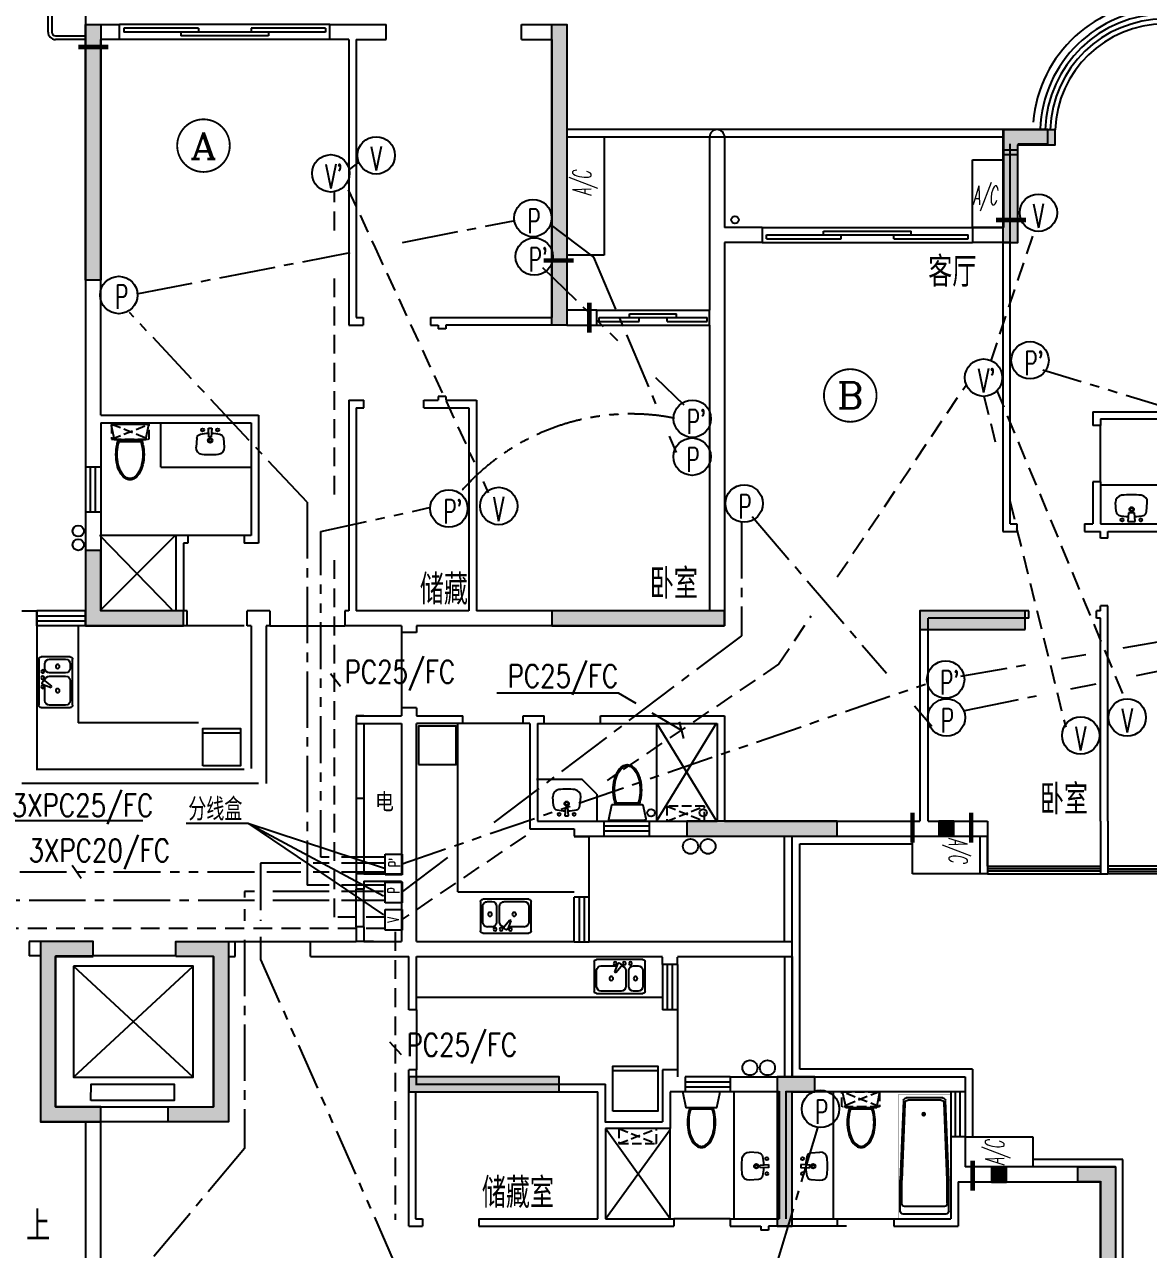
# Model space of a CAD drawing. Extents: x 193704 to 253004, y -154987 to -112987.
# Drawn here: x 217549 to 232503, y -137955 to -121657 of the extents above; entities that cross this region are included whole.
import ezdxf
from ezdxf.enums import TextEntityAlignment as Align

# ---------------------------------------------------------------- set-up
doc = ezdxf.new("R2010")
doc.units = 0
doc.header["$LTSCALE"] = 1000
doc.header["$MEASUREMENT"] = 0
for name, pattern in [('CENTER2', [1.125, 0.75, -0.125, 0.125, -0.125]), ('CONTINOUS', [0]), ('DASH', [0.35, 0.25, -0.1]), ('DASHED_50', [0.375, 0.25, -0.125]), ('PHANTOM2', [1.25, 0.625, -0.125, 0.125, -0.125, 0.125, -0.125])]:
    doc.linetypes.add(name, pattern=pattern)
doc.layers.get('0').update_dxf_attribs({"linetype": 'CONTINUOUS'})
for name, color, linetype in [('DJ', 4, 'CONTINUOUS'), ('KT', 251, 'CONTINUOUS'), ('PUB_TEXT', 7, 'CONTINUOUS'), ('WALL', 7, 'CONTINUOUS'), ('WINDOW', 7, 'CONTINUOUS'), ('WINDOW_TEXT', 7, 'CONTINUOUS'), ('厨卫', 251, 'CONTINUOUS'), ('弱电线2', 2, 'CONTINUOUS'), ('文字', 7, 'CONTINUOUS'), ('构造柱', 7, 'CONTINUOUS'), ('柱', 252, 'CONTINUOUS'), ('热水器', 252, 'CONTINUOUS'), ('空调位', 7, 'CONTINUOUS'), ('管道', 6, 'CONTINUOUS'), ('轴线', 2, 'CONTINUOUS')]:
    doc.layers.add(name, color=color, linetype=linetype)
doc.styles.add('_HZTXT', font='txt.shx', dxfattribs={"width": 0.8, "bigfont": 'hztxt.shx'})
doc.styles.add('_SIMPLEX', font='SIMPLEX.shx', dxfattribs={"width": 0.8})
doc.styles.add('COMP', font='COMPLEX', dxfattribs={"bigfont": 'hztxt'})
doc.styles.add('DIM_FONT', font='wcad.shx', dxfattribs={"width": 0.8})
doc.styles.add('HZTXT', font='romans.shx', dxfattribs={"width": 0.8, "bigfont": 'hztxt.shx'})
doc.styles.add('ITALICC', font='italicc.shx', dxfattribs={"width": 0.6})
doc.styles.add('SIMPLEX', font='SIMPLEX.SHX')

# ---------------------------------------------------------------- blocks, each defined once
blk = doc.blocks.new('_INDEX1')
at = {"const_width": 0.035}
blk.add_lwpolyline([(-0.5, 0, 1), (0.5, 0, 1)], format="xyb", close=True, dxfattribs=at)
at = {"style": 'COMP', "width": 2.333333}
blk.add_attdef('1', text='', height=0.5, dxfattribs=at).set_placement((-0.25, -0.25), (0.25, -0.25), align=Align.FIT)
blk = doc.blocks.new('RSQ')
at = {"layer": '热水器', "linetype": 'DASH', "ltscale": 0.5}
for p, q in [((-250, 0), (250, -200)), ((-250, -200), (250, 0))]:
    blk.add_line(p, q, dxfattribs=at)
blk.add_lwpolyline([(250, 0), (-250, 0), (-250, -200), (250, -200)], close=True, dxfattribs=at)
blk = doc.blocks.new('WC2')
for points in [[(211, 207, 0.354037), (207, 212), (24, 251, 0.477064), (0, 231), (0, -231, 0.477064), (12, -241), (207, -200, 0.354037), (211, -195)], [(218, 163), (218, -150, 0.033558), (269, -165, 0.056391), (405, -181, 0.056391), (541, -165, 0.070142), (644, -126, 0.106098), (721, -59, 0.162033), (743, 6, 0.162033), (721, 71, 0.106098), (644, 138, 0.070142), (541, 178, 0.056391), (405, 193, 0.056391), (269, 178, 0.033558)], [(232, 150), (232, -138, 0.027675), (273, -149, 0.056391), (405, -164, 0.056391), (537, -149, 0.070142), (636, -112, 0.106098), (708, -49, 0.162033), (726, 6, 0.162033), (708, 61, 0.106098), (636, 124, 0.070142), (537, 162, 0.056391), (405, 177, 0.056391), (273, 162, 0.027675)]]:
    blk.add_lwpolyline(points, format="xyb", close=True)
blk = doc.blocks.new('_WBLK')
for p, q in [((-0.5, 0.5), (0.5, 0.5)), ((0.5, 0.167), (-0.5, 0.167)), ((0.5, -0.167), (-0.5, -0.167)), ((-0.5, -0.5), (0.5, -0.5))]:
    blk.add_line(p, q)
at = {"layer": 'WINDOW_TEXT', "style": 'SIMPLEX', "flags": 9}
blk.add_attdef('A', text='', height=1, dxfattribs=at).set_placement((0, 1.5), align=Align.MIDDLE)
blk = doc.blocks.new('M_E29JIV')
at = {"color": 0, "linetype": 'ByBlock'}
for p, q in [((31, 338), (419, 338)), ((0, -307), (0, 307)), ((82, 245), (82, 40)), ((358, 307), (143, 307)), ((419, -20), (419, 245)), ((450, 307), (450, -307)), ((48, 2), (57, -12)), ((59, 31), (163, 70)), ((173, 53), (87, -18)), ((163, 70), (173, 53)), ((143, -82), (358, -82)), ((358, -123), (143, -123)), ((82, -184), (82, -245)), ((143, -307), (358, -307)), ((419, -245), (419, -184)), ((419, -338), (31, -338))]:
    blk.add_line(p, q, dxfattribs=at)
for centre, radius in [((51, 61), 20.5), ((251, 112), 25.6), ((51, -61), 20.5), ((51, -143), 20.5), ((251, -210), 25.6)]:
    blk.add_circle(centre, radius, dxfattribs=at)
for centre, radius, start, end in [((31, 307), 30.7, 90, 180), ((419, 307), 30.7, 0, 90), ((143, 245), 61.4, 90, 180), ((358, 245), 61.4, 0, 90), ((66, 12), 20.5, 110.5377, 210), ((74, -2), 20.5, 210, 309.4623), ((143, -20), 61.4, 180, 270), ((143, -184), 61.4, 90, 180), ((358, -20), 61.4, 270, 0), ((358, -184), 61.4, 0, 90), ((31, -307), 30.7, 180, 270), ((143, -245), 61.4, 180, 270), ((358, -245), 61.4, 270, 0), ((419, -307), 30.7, 270, 0)]:
    blk.add_arc(centre, radius, start, end, dxfattribs=at)
at = {"style": 'DIM_FONT', "width": 0.8, "flags": 9}
for tag in ['XSIZE', 'YSIZE']:
    blk.add_attdef(tag, (0, 0), '', height=0.5, dxfattribs=at)
blk = doc.blocks.new('M_E10')
for p, q in [((-740, -70), (-740, -680)), ((-700, -30), (-302, -30)), ((-640, -90), (-640, -660)), ((-600, -50), (-300, -50)), ((-300, -50), (695, -96)), ((-298, -30), (724, -76)), ((730, -136), (730, -614)), ((760, -116), (760, -634)), ((-700, -720), (-302, -720)), ((-600, -700), (-300, -700)), ((695, -654), (-300, -700)), ((685, -654), (-300, -700)), ((724, -674), (-298, -720))]:
    blk.add_line(p, q)
at = {"const_width": 1.5}
for points in [[(-800, 0), (800, 0)], [(-800, -750), (-800, 0)], [(800, 0), (800, -750)], [(800, -750), (-800, -750)]]:
    blk.add_lwpolyline(points, dxfattribs=at)
for radius in [20, 16]:
    blk.add_circle((550, -386), radius)
for centre, start, end in [((-700, -70), 90, 180), ((-600, -90), 90, 180), ((-302, -70), 83.7966, 90), ((690, -136), 0, 83.3675), ((720, -116), 0, 83.7966), ((690, -614), 276.6325, 0), ((-700, -680), 180, 270), ((-600, -660), 180, 270), ((-302, -680), 270, 276.2034), ((720, -634), 276.2034, 0)]:
    blk.add_arc(centre, 40, start, end)
at = {"width": 0.8, "flags": 9}
for tag in ['XSIZE', 'YSIZE']:
    blk.add_attdef(tag, (0, 0), '', height=0.5, dxfattribs=at)

msp = doc.modelspace()

# ---------------------------------------------------------------- hatches: boundary and pattern name
at = {"layer": '构造柱'}
for points in [[(229712.9, -132458.1), (229912.9, -132458.1), (229912.9, -132258.1), (229712.9, -132258.1)], [(230412.9, -137058.1), (230612.9, -137058.1), (230612.9, -136858.1), (230412.9, -136858.1)]]:
    msp.add_hatch(color=256, dxfattribs=at).paths.add_polyline_path(points)
at = {"layer": '柱'}
h = msp.add_hatch(color=256, dxfattribs=at)
h.paths.add_polyline_path([(215762.9, -134057), (215762.9, -133857), (216462.9, -133857), (216462.9, -136257), (215662.9, -136257), (215662.9, -136057), (216262.9, -136057), (216262.9, -134057)])
h.paths.add_polyline_path([(202662.9, -136857.1), (202162.9, -136857.1), (202162.9, -138457.1), (202362.9, -138457.1), (202362.9, -137057.1), (202662.9, -137057.1)])
h.paths.add_polyline_path([(202162.9, -140357), (202362.9, -140357), (202362.9, -142157), (202812.9, -142157), (202812.9, -142357), (202162.9, -142357)])
h.paths.add_polyline_path([(199562.9, -130657), (199762.9, -130657), (199762.9, -132257), (200062.9, -132257), (200062.9, -132457), (199562.9, -132457)])
h.paths.add_polyline_path([(200062.9, -123057), (199562.9, -123057), (199562.9, -126057), (199762.9, -126057), (199762.9, -123257), (200062.9, -123257)])
h.paths.add_polyline_path([(205362.9, -142157), (205362.9, -142357), (206762.9, -142357), (206762.9, -142157), (206062.9, -142157), (206062.9, -141357), (205862.9, -141357), (205862.9, -142157)])
h.paths.add_polyline_path([(206162.9, -135657), (206662.9, -135657), (206662.9, -137647), (206462.9, -137647), (206462.9, -135857), (206162.9, -135857)])
h.paths.add_polyline_path([(211362.9, -141257), (211562.9, -141257), (211562.9, -142857), (211362.9, -142857)])
h.paths.add_polyline_path([(215662.9, -140857), (215862.9, -140857), (215862.9, -142857), (215662.9, -142857)])
h.paths.add_polyline_path([(211562.9, -135657.1), (211562.9, -135857.1), (209562.9, -135857.1), (209562.9, -135657.1)])
h.paths.add_polyline_path([(214662.9, -134057), (214662.9, -133857), (213962.9, -133857), (213962.9, -136257), (214762.9, -136257), (214762.9, -136057), (214162.9, -136057), (214162.9, -134057)])
h.paths.add_polyline_path([(214162.9, -134057), (214162.9, -136057)], flags=16)
h.paths.add_polyline_path([(207362.9, -129657), (207362.9, -129457), (209662.9, -129457), (209662.9, -129657)])
h.paths.add_polyline_path([(203362.9, -129707), (203362.9, -129457), (204762.9, -129457), (204762.9, -129707)])
h.paths.add_polyline_path([(205862.9, -132457), (205862.9, -132257), (207862.9, -132257), (207862.9, -132457)])
h.paths.add_polyline_path([(202962.9, -123057), (203662.9, -123057), (203662.9, -124357), (203662.9, -124557), (203462.9, -124557), (203462.9, -123257), (202962.9, -123257)])
h.paths.add_polyline_path([(215662.9, -128657), (215862.9, -128657), (215862.9, -129657), (214562.9, -129657), (214562.9, -129457), (215662.9, -129457)])
h.paths.add_polyline_path([(209462.9, -125657), (209662.9, -125657), (209662.9, -121657), (209462.9, -121657)])
h.paths.add_polyline_path([(215662.9, -125057), (215862.9, -125057), (215862.9, -121657), (215662.9, -121657)])
h.paths.add_polyline_path([(230862.9, -129707), (230862.9, -129457), (229462.9, -129457), (229462.9, -129707)])
h.paths.add_polyline_path([(222662.9, -135657.1), (222662.9, -135857.1), (224662.9, -135857.1), (224662.9, -135657.1)])
h.paths.add_polyline_path([(218562.9, -140857), (218362.9, -140857), (218362.9, -142857), (218562.9, -142857)])
h.paths.add_polyline_path([(222862.9, -141257), (222662.9, -141257), (222662.9, -142857), (222862.9, -142857)])
h.paths.add_polyline_path([(219562.9, -134057), (219562.9, -133857), (220262.9, -133857), (220262.9, -136257), (219462.9, -136257), (219462.9, -136057), (220062.9, -136057), (220062.9, -134057)])
h.paths.add_polyline_path([(218462.9, -134057), (218462.9, -133857), (217762.9, -133857), (217762.9, -136257), (218562.9, -136257), (218562.9, -136057), (217962.9, -136057), (217962.9, -134057)])
h.paths.add_polyline_path([(220062.9, -134057), (220062.9, -136057)], flags=16)
h.paths.add_polyline_path([(228862.9, -142157), (228862.9, -142357), (227462.9, -142357), (227462.9, -142157), (228162.9, -142157), (228162.9, -141357), (228362.9, -141357), (228362.9, -142157)])
h.paths.add_polyline_path([(228062.9, -135657), (227562.9, -135657), (227562.9, -137647), (227762.9, -137647), (227762.9, -135857), (228062.9, -135857)])
h.paths.add_polyline_path([(218562.9, -128657), (218362.9, -128657), (218362.9, -129657), (219662.9, -129657), (219662.9, -129457), (218562.9, -129457)])
h.paths.add_polyline_path([(218562.9, -125057), (218362.9, -125057), (218362.9, -121657), (218562.9, -121657)])
h.paths.add_polyline_path([(226862.9, -129657), (226862.9, -129457), (224562.9, -129457), (224562.9, -129657)])
h.paths.add_polyline_path([(228362.9, -132457), (228362.9, -132257), (226362.9, -132257), (226362.9, -132457)])
h.paths.add_polyline_path([(224762.9, -125657), (224562.9, -125657), (224562.9, -121657), (224762.9, -121657)])
h.paths.add_polyline_path([(232062.9, -140357), (231862.9, -140357), (231862.9, -142157), (231412.9, -142157), (231412.9, -142357), (232062.9, -142357)])
h.paths.add_polyline_path([(231562.9, -136857.1), (232062.9, -136857.1), (232062.9, -138457.1), (231862.9, -138457.1), (231862.9, -137057.1), (231562.9, -137057.1)])
h.paths.add_polyline_path([(234662.9, -130657), (234462.9, -130657), (234462.9, -132257), (234162.9, -132257), (234162.9, -132457), (234662.9, -132457)])
h.paths.add_polyline_path([(231262.9, -123057), (230562.9, -123057), (230562.9, -124357), (230562.9, -124557), (230762.9, -124557), (230762.9, -123257), (231262.9, -123257)])
h.paths.add_polyline_path([(234162.9, -123057), (234662.9, -123057), (234662.9, -126057), (234462.9, -126057), (234462.9, -123257), (234162.9, -123257)])

# ---------------------------------------------------------------- linework, layer by layer
for p, q in [((221612.9, -121657), (218812.9, -121657)), ((218871.2, -121707.3), (218871.2, -121757)), ((219862.9, -121707.3), (218871.2, -121707.3)), ((219862.9, -121707.3), (219862.9, -121757)), ((221554.6, -121707.3), (220562.9, -121707.3)), ((220562.9, -121707.3), (220562.9, -121757)), ((221554.6, -121707.3), (221554.6, -121757)), ((221612.9, -121857), (218812.9, -121857)), ((219862.9, -121757), (218871.2, -121757)), ((219629.6, -121757), (219629.6, -121806.7)), ((220796.2, -121806.7), (219629.6, -121806.7)), ((220562.9, -121757), (219862.9, -121757)), ((221554.6, -121757), (220562.9, -121757)), ((220796.2, -121757), (220796.2, -121806.7)), ((227362.9, -124357), (230162.9, -124357)), ((227421.2, -124457), (228412.9, -124457)), ((227421.2, -124506.7), (227421.2, -124457)), ((227421.2, -124506.7), (228412.9, -124506.7)), ((228179.6, -124407.2), (229346.2, -124407.2)), ((228179.6, -124457), (228179.6, -124407.2)), ((228412.9, -124457), (229112.9, -124457)), ((228412.9, -124506.7), (228412.9, -124457)), ((229112.9, -124506.7), (229112.9, -124457)), ((229112.9, -124457), (230104.6, -124457)), ((229112.9, -124506.7), (230104.6, -124506.7)), ((229346.2, -124457), (229346.2, -124407.2)), ((230104.6, -124506.7), (230104.6, -124457)), ((227362.9, -124557), (230162.9, -124557)), ((225162.9, -125457), (226662.9, -125457)), ((225162.9, -125657), (226662.9, -125657)), ((225194.2, -125557), (225725.4, -125557)), ((225194.2, -125606.7), (225194.2, -125557)), ((225194.2, -125606.7), (225725.4, -125606.7)), ((225600.4, -125507.3), (226225.4, -125507.3)), ((225600.4, -125557), (225600.4, -125507.3)), ((225725.4, -125606.7), (225725.4, -125557)), ((225725.4, -125557), (226100.4, -125557)), ((226100.4, -125606.7), (226100.4, -125557)), ((226100.4, -125557), (226631.7, -125557)), ((226100.4, -125606.7), (226631.7, -125606.7)), ((226225.4, -125557), (226225.4, -125507.3)), ((226631.7, -125606.7), (226631.7, -125557)), ((218362.9, -127547), (218362.9, -128147)), ((218429.6, -128147), (218429.6, -127547)), ((218496.2, -128147), (218496.2, -127547)), ((218562.9, -127547), (218562.9, -128147)), ((218362.9, -129457), (217712.9, -129457)), ((217712.9, -129523.7), (218362.9, -129523.7)), ((217712.9, -129590.3), (218362.9, -129590.3)), ((218362.9, -129657), (217712.9, -129657)), ((225262.9, -132257), (225862.9, -132257)), ((225862.9, -132323.7), (225262.9, -132323.7)), ((225862.9, -132390.3), (225262.9, -132390.3)), ((225262.9, -132457), (225862.9, -132457)), ((230362.9, -132856.6), (231862.9, -132856.6)), ((231862.9, -132890), (230362.9, -132890)), ((231862.9, -132923.3), (230362.9, -132923.3)), ((230362.9, -132956.6), (231862.9, -132956.6)), ((233762.9, -132856.6), (231962.9, -132856.6)), ((231962.9, -132890), (233762.9, -132890)), ((231962.9, -132923.3), (233762.9, -132923.3)), ((233762.9, -132956.6), (231962.9, -132956.6)), ((226937.9, -135657), (226337.9, -135657)), ((226337.9, -135723.7), (226937.9, -135723.7)), ((226337.9, -135790.3), (226937.9, -135790.3)), ((226937.9, -135857), (226337.9, -135857)), ((229872.9, -135857), (229872.9, -136457)), ((229936.2, -136457), (229936.2, -135857)), ((229999.6, -136457), (229999.6, -135857)), ((230062.9, -135857), (230062.9, -136457))]:
    msp.add_line(p, q)
at = {"layer": 'DJ'}
for p, q in [((221619.9, -130291.8), (221751.9, -130459.3)), ((226257.5, -130934.6), (226317.6, -131156.9)), ((219698.6, -132281.9), (220521.5, -132281.9)), ((218184.2, -132841.9), (218302.5, -133014.5)), ((222405.5, -135191.9), (222561.3, -135361.4))]:
    msp.add_line(p, q, dxfattribs=at)
at = {"layer": 'DJ', "linetype": 'ByBlock'}
for p, q in [((225450, -130552.1), (223835.2, -130552.1)), ((225685.4, -130690.9), (225450, -130552.1)), ((226287.5, -131045.7), (225901, -130817.9))]:
    msp.add_line(p, q, dxfattribs=at)
at = {"layer": 'DJ', "linetype": 'CONTINOUS'}
for p, q in [((217425.5, -132247.3), (219121.9, -132247.3)), ((220521.5, -132281.9), (222338.1, -132879.8)), ((220521.5, -132281.9), (222327.1, -133250.7)), ((220521.5, -132281.9), (222327.1, -133501.6))]:
    msp.add_line(p, q, dxfattribs=at)
at = {"layer": 'DJ', "linetype": 'CENTER2'}
for points in [[(222346.1, -132696.2), (222572.9, -132696.2), (222572.9, -132971.9), (222346.1, -132971.9)], [(222346.1, -133067.2), (222572.9, -133067.2), (222572.9, -133342.8), (222346.1, -133342.8)], [(222346.1, -133432.9), (222572.9, -133432.9), (222572.9, -133708.6), (222346.1, -133708.6)]]:
    msp.add_lwpolyline(points, close=True, dxfattribs=at)
at = {"layer": 'DJ'}
for centre in [(222228.4, -123398.7), (221624.3, -123637.1), (224314, -124231.9), (231038.7, -124161.4), (224331, -124744.7), (218804.3, -125256), (230926.7, -126124.1), (230309.4, -126355.6), (226433.6, -126901.9), (226431.1, -127406.9), (223195.4, -128097.2), (223858.5, -128063.6), (227123.1, -128030.1), (229804.3, -130372.2), (229815, -130877.8), (232219.9, -130876.8), (231601, -131117), (228139.5, -136085.6)]:
    msp.add_circle(centre, 248.7, dxfattribs=at)
at = {"layer": 'KT', "const_width": 60}
for points in [[(218666.9, -121957), (218266.9, -121957)], [(230872.9, -124257), (230472.9, -124257)], [(224857.3, -124797), (224457.3, -124797)], [(225062.9, -125358.6), (225062.9, -125758.6)], [(229363, -132144.7), (229363, -132544.7)], [(230143.8, -132144.7), (230143.8, -132544.7)], [(230162.9, -136774.3), (230162.9, -137174.3)]]:
    msp.add_lwpolyline(points, dxfattribs=at)
at = {"layer": 'WALL'}
for p, q in [((218362.9, -120557), (218362.9, -127547)), ((218562.9, -121657), (218812.9, -121657)), ((218812.9, -121857), (218812.9, -121657)), ((221612.9, -121657), (222362.9, -121657)), ((221612.9, -121857), (221612.9, -121657)), ((222266.9, -121657), (222266.9, -121657)), ((222362.9, -121857), (222362.9, -121657)), ((224162.9, -121657), (224762.9, -121657)), ((224162.9, -121857), (224162.9, -121657)), ((224762.9, -121657), (224762.9, -125457)), ((218562.9, -126857), (218562.9, -121857)), ((218812.9, -121857), (218562.9, -121857)), ((221862.9, -121857), (221612.9, -121857)), ((221862.9, -121857), (221862.9, -125657)), ((221962.9, -121857), (221962.9, -125557)), ((221962.9, -121857), (222362.9, -121857)), ((224162.9, -121857), (224562.9, -121857)), ((224562.9, -121857), (224562.9, -125557)), ((226662.9, -123156), (226662.9, -125457)), ((226862.9, -123156), (226862.9, -124357)), ((230572.9, -123056), (230572.9, -124357)), ((231162.9, -123056), (230572.9, -123056)), ((231162.9, -123246), (231162.9, -123056)), ((230662.9, -128302), (230662.9, -123246)), ((230762.9, -123246), (231162.9, -123246)), ((227362.9, -124357), (226862.9, -124357)), ((227362.9, -124357), (227362.9, -124557)), ((230572.9, -124357), (230162.9, -124357)), ((230162.9, -124357), (230162.9, -124557)), ((226862.9, -124557), (226862.9, -129657)), ((227362.9, -124557), (226862.9, -124557)), ((230672.9, -124557), (230162.9, -124557)), ((230562.9, -124557), (230562.9, -128402)), ((225162.9, -125457), (224762.9, -125457)), ((225162.9, -125657), (225162.9, -125457)), ((226662.9, -125457), (226662.9, -125457)), ((226662.9, -125657), (226662.9, -125457)), ((221862.9, -125657), (222052.9, -125657)), ((221962.9, -125557), (222052.9, -125557)), ((222052.9, -125557), (222052.9, -125657)), ((222952.9, -125557), (224572.9, -125557)), ((222952.9, -125557), (222952.9, -125657)), ((222952.9, -125657), (223052.9, -125657)), ((223052.9, -125657), (223052.9, -125707)), ((223152.9, -125657), (223152.9, -125707)), ((224662.9, -125657), (223152.9, -125657)), ((224762.9, -125657), (225162.9, -125657)), ((226662.9, -125657), (226662.9, -129467)), ((226662.9, -125657), (226662.9, -125657)), ((223152.9, -125707), (223052.9, -125707)), ((223152.9, -126607), (223052.9, -126607)), ((223052.9, -126607), (223052.9, -126657)), ((223152.9, -126607), (223152.9, -126657)), ((221862.9, -126657), (221862.9, -129457)), ((221862.9, -126657), (222062.9, -126657)), ((221962.9, -126757), (221962.9, -129457)), ((221962.9, -126757), (222062.9, -126757)), ((222062.9, -126757), (222062.9, -126657)), ((222862.9, -126657), (223052.9, -126657)), ((222862.9, -126757), (222862.9, -126657)), ((222862.9, -126757), (223462.9, -126757)), ((223152.9, -126657), (223562.9, -126657)), ((223462.9, -126757), (223462.9, -129457)), ((223562.9, -126657), (223562.9, -129457)), ((218562.9, -126857), (220662.9, -126857)), ((218562.9, -126957), (218562.9, -127547)), ((218562.9, -126957), (220562.9, -126957)), ((220562.9, -126957), (220562.9, -128457)), ((220662.9, -126857), (220662.9, -128557)), ((231762.9, -126812), (234462.9, -126812)), ((231762.9, -126812), (231762.9, -126992)), ((231862.9, -126902), (234462.9, -126902)), ((231862.9, -126902), (231862.9, -126992)), ((231862.9, -126992), (231762.9, -126992)), ((218562.9, -127547), (218362.9, -127547)), ((231862.9, -127742), (231762.9, -127742)), ((231762.9, -127742), (231762.9, -128302)), ((231862.9, -127742), (231862.9, -128302)), ((218562.9, -128147), (218362.9, -128147)), ((218362.9, -128147), (218362.9, -129457)), ((218562.9, -128147), (218562.9, -129457)), ((230562.9, -128402), (230752.9, -128402)), ((230662.9, -128302), (230752.9, -128302)), ((230752.9, -128302), (230752.9, -128402)), ((231652.9, -128302), (231652.9, -128402)), ((231652.9, -128302), (231762.9, -128302)), ((231652.9, -128402), (231862.9, -128402)), ((231862.9, -128302), (233802.9, -128302)), ((231862.9, -128492), (231862.9, -128402)), ((231962.9, -128402), (234462.9, -128402)), ((231962.9, -128492), (231962.9, -128402)), ((219722.9, -128457), (219562.9, -128457)), ((219562.9, -128457), (219562.9, -129457)), ((219722.9, -128557), (219662.9, -128557)), ((219662.9, -128557), (219662.9, -129467)), ((219722.9, -128457), (219722.9, -128557)), ((220472.9, -128457), (220472.9, -128557)), ((220562.9, -128457), (220472.9, -128457)), ((220662.9, -128557), (220472.9, -128557)), ((231962.9, -128492), (231862.9, -128492)), ((231862.9, -129456), (231862.9, -129392)), ((231962.9, -129392), (231862.9, -129392)), ((231962.9, -132257), (231962.9, -129392)), ((217512.9, -129457), (217712.9, -129457)), ((217712.9, -129457), (217712.9, -131567)), ((217712.9, -129657), (217712.9, -129457)), ((218362.9, -129657), (218362.9, -129457)), ((219712.9, -129457), (218562.9, -129457)), ((219712.9, -129657), (219712.9, -129457)), ((220812.9, -129457), (220512.9, -129457)), ((220512.9, -129657), (220512.9, -129457)), ((220812.9, -129457), (220812.9, -129657)), ((221812.9, -129457), (221812.9, -129657)), ((221862.9, -129457), (221812.9, -129457)), ((223462.9, -129457), (221962.9, -129457)), ((226672.9, -129457), (223562.9, -129457)), ((229462.9, -129456), (229462.9, -132257)), ((230912.9, -129456), (229462.9, -129456)), ((229572.9, -132257), (229572.9, -129556)), ((230912.9, -129556), (229572.9, -129556)), ((230912.9, -129556), (230912.9, -129456)), ((231812.9, -129556), (231812.9, -129456)), ((231862.9, -129456), (231812.9, -129456)), ((231862.9, -129556), (231812.9, -129556)), ((231862.9, -132257), (231862.9, -129556)), ((219712.9, -129657), (218362.9, -129657)), ((220562.9, -129657), (220512.9, -129657)), ((220562.9, -129657), (220562.9, -131557)), ((220762.9, -129657), (220762.9, -131757)), ((220812.9, -129657), (220762.9, -129657)), ((222562.9, -129657), (221812.9, -129657)), ((222562.9, -129657), (222562.9, -129747)), ((226862.9, -129657), (222762.9, -129657)), ((222762.9, -129657), (222762.9, -129747)), ((222762.9, -129747), (222562.9, -129747)), ((221962.9, -130857), (221962.9, -130957)), ((222062.9, -130857), (221962.9, -130857)), ((221962.9, -130857), (222562.9, -130857)), ((222762.9, -130747), (222562.9, -130747)), ((222562.9, -130747), (222562.9, -130857)), ((222762.9, -130747), (222762.9, -130857)), ((222762.9, -130857), (223382.9, -130857)), ((223382.9, -130957), (223382.9, -130857)), ((224182.9, -130957), (224182.9, -130857)), ((224182.9, -130857), (224462.9, -130857)), ((224462.9, -130957), (224462.9, -130857)), ((225212.9, -130957), (225212.9, -130857)), ((225212.9, -130857), (226862.9, -130857)), ((226862.9, -130857), (226862.9, -132267)), ((221962.9, -130957), (222562.9, -130957)), ((222562.9, -130957), (222562.9, -132957)), ((222762.9, -133857), (222762.9, -130957)), ((223382.9, -130957), (222762.9, -130957)), ((224272.9, -130957), (224182.9, -130957)), ((224272.9, -130957), (224272.9, -132357)), ((224372.9, -130957), (224372.9, -132257)), ((224372.9, -130957), (224462.9, -130957)), ((225212.9, -130957), (226762.9, -130957)), ((226762.9, -130957), (226762.9, -132267)), ((220472.9, -131567), (217702.9, -131567)), ((220662.9, -131757), (217512.9, -131757)), ((222062.9, -131957), (221962.9, -131957)), ((224372.9, -132257), (225262.9, -132257)), ((225262.9, -132457), (225262.9, -132257)), ((225862.9, -132457), (225862.9, -132257)), ((225862.9, -132257), (226762.9, -132257)), ((226862.9, -132257), (229462.9, -132257)), ((229572.9, -132257), (230362.9, -132257)), ((230362.9, -132257), (230362.9, -132457)), ((231862.9, -132257), (231862.9, -132956.6)), ((231962.9, -132257), (231962.9, -132956.6)), ((224272.9, -132357), (224862.9, -132357)), ((224862.9, -132357), (224862.9, -132457)), ((224862.9, -132457), (225262.9, -132457)), ((225062.9, -132465.6), (224862.9, -132465.6)), ((225862.9, -132457), (230362.9, -132457)), ((229362.9, -132457), (230362.9, -132457)), ((230262.9, -132956.6), (230262.9, -132457)), ((230262.9, -132956.6), (230262.9, -132463.6)), ((230362.9, -132457), (230362.9, -132956.6)), ((221962.9, -132957), (221962.9, -133163)), ((222062.9, -132957), (221962.9, -132957)), ((222062.9, -132957), (222062.9, -132957)), ((222062.9, -132957), (222562.9, -132957)), ((230362.9, -132956.6), (230262.9, -132956.6)), ((230362.9, -132856.6), (230362.9, -132956.6)), ((231862.9, -132956.6), (231962.9, -132956.6)), ((222062.9, -133057), (222062.9, -133163)), ((222062.9, -133057), (222562.9, -133057)), ((222562.9, -133057), (222562.9, -133857)), ((222062.9, -133163), (221962.9, -133163)), ((225062.9, -133265.6), (224862.9, -133265.6)), ((225062.9, -133265.6), (224862.9, -133265.6)), ((221962.9, -133663), (221962.9, -133857)), ((222062.9, -133663), (221962.9, -133663)), ((222062.9, -133663), (222062.9, -133857)), ((218462.9, -133857), (217612.9, -133857)), ((217612.9, -133857), (217612.9, -134047)), ((217762.9, -133857), (217762.9, -136257)), ((218462.9, -134047), (218462.9, -133857)), ((219562.9, -133857), (220352.9, -133857)), ((219562.9, -134047), (219562.9, -133857)), ((220352.9, -134057), (220352.9, -133857)), ((221352.9, -133857), (221962.9, -133857)), ((221352.9, -134057), (221352.9, -133857)), ((222062.9, -133857), (222562.9, -133857)), ((222762.9, -133857), (224862.9, -133857)), ((225062.9, -133865.6), (224862.9, -133865.6)), ((225062.9, -133857), (227762.5, -133857)), ((227762.5, -134057), (227762.5, -133857)), ((217762.9, -134047), (217612.9, -134047)), ((217962.9, -134047), (217962.9, -136057)), ((217962.9, -134047), (218462.9, -134047)), ((220262.9, -134057), (220352.9, -134057)), ((221352.9, -134057), (222662.9, -134057)), ((222662.9, -134767), (222662.9, -134057)), ((222762.9, -134057), (226037.9, -134057)), ((222762.9, -134767), (222762.9, -134057)), ((226037.9, -134165.6), (226037.9, -134065.6)), ((226237.9, -134057), (227762.5, -134057)), ((226237.9, -134165.6), (226237.9, -134065.6)), ((226237.9, -134165.6), (226037.9, -134165.6)), ((222762.9, -134767), (222662.9, -134767)), ((226237.9, -134765.6), (226037.9, -134765.6)), ((226237.9, -134765.6), (226037.9, -134765.6)), ((222662.9, -137647), (222662.9, -135567)), ((222762.9, -135567), (222662.9, -135567)), ((222762.9, -135757), (222762.9, -135567)), ((226037.9, -135565.6), (226037.9, -136257)), ((226237.9, -135565.6), (226037.9, -135565.6)), ((226237.9, -135565.6), (226237.9, -135657)), ((222752.9, -135757), (225277.9, -135757)), ((225277.9, -136257), (225277.9, -135757)), ((226337.9, -135657), (226337.9, -135857)), ((226937.9, -135657), (230062.9, -135657)), ((226937.9, -135657), (228637.9, -135657)), ((226937.9, -135657), (226937.9, -135857)), ((230062.9, -135657), (230062.9, -135857)), ((222752.9, -135847), (222752.9, -137547)), ((222752.9, -135857), (225177.9, -135857)), ((225177.9, -137547), (225177.9, -135857)), ((226337.9, -135857), (226137.9, -135857)), ((226137.9, -135857), (226137.9, -136347)), ((227587.5, -135857), (226937.9, -135857)), ((227587.5, -135847), (227587.5, -137547)), ((227587.5, -135847), (227587.5, -137547)), ((227677.5, -135847), (227677.5, -137547)), ((229872.9, -135857), (227677.5, -135857)), ((230062.9, -135857), (229872.9, -135857)), ((229872.9, -135857), (229872.9, -135857)), ((217962.9, -136057), (220062.9, -136057)), ((220262.9, -136257), (217762.9, -136257)), ((218362.9, -136257), (218362.9, -141647)), ((218562.9, -141647), (218562.9, -136257)), ((225267.9, -136257), (226037.9, -136257)), ((225277.9, -136347), (225277.9, -137547)), ((226137.9, -136347), (225277.9, -136347)), ((230062.9, -136457), (229872.9, -136457)), ((229872.9, -136457), (229872.9, -137547)), ((230062.9, -136457), (230062.9, -136857)), ((232062.9, -136857), (230062.9, -136857)), ((232062.9, -136857), (232062.9, -142347)), ((229972.9, -137057), (231872.9, -137057)), ((229972.9, -137057), (229972.9, -137647)), ((231862.9, -137047), (231862.9, -142157)), ((222752.9, -137547), (222842.9, -137547)), ((222842.9, -137547), (222842.9, -137647)), ((223592.9, -137547), (225177.9, -137547)), ((223592.9, -137547), (223592.9, -137647)), ((225277.9, -137547), (226187.5, -137547)), ((226187.5, -137547), (226187.5, -137647)), ((226937.5, -137547), (227587.5, -137547)), ((226937.5, -137547), (226937.5, -137647)), ((227762.9, -137547), (228362.9, -137547)), ((228362.9, -137547), (228362.9, -137647)), ((229112.9, -137547), (229112.9, -137647)), ((229112.9, -137547), (229872.9, -137547)), ((222662.9, -137647), (222842.9, -137647)), ((223592.9, -137647), (226187.5, -137647)), ((226937.5, -137647), (227347.5, -137647)), ((227347.5, -137647), (227347.5, -137697)), ((227447.5, -137697), (227347.5, -137697)), ((228484.5, -137647), (227447.5, -137647)), ((227447.5, -137647), (227447.5, -137697)), ((229112.9, -137647), (229972.9, -137647))]:
    msp.add_line(p, q, dxfattribs=at)
msp.add_arc((226762.9, -123156), 100, 0, 180, dxfattribs=at)
at = {"layer": 'WINDOW'}
for p, q in [((230772.9, -123056), (224762.9, -123056)), ((230572.9, -123156), (224762.9, -123156)), ((231862.9, -127742), (231862.9, -126992)), ((220472.9, -128457), (219722.9, -128457)), ((220472.9, -129657), (219672.9, -129657)), ((220812.9, -129657), (221812.9, -129657)), ((222562.9, -129747), (222562.9, -130747)), ((221962.9, -130957), (221962.9, -131957)), ((222062.9, -130957), (222062.9, -131957)), ((224182.9, -130957), (223382.9, -130957)), ((224462.9, -130957), (225212.9, -130957)), ((221962.9, -131957), (221962.9, -132957)), ((222062.9, -131957), (222062.9, -132957)), ((225062.9, -133265.6), (225062.9, -132465.6)), ((227662.5, -133857), (227662.5, -132457)), ((227762.5, -135657), (227762.5, -132457)), ((227762.5, -133857), (227762.5, -132457)), ((221962.9, -133663), (221962.9, -133163)), ((222062.9, -133663), (222062.9, -133163)), ((220352.9, -133857), (221352.9, -133857)), ((219562.9, -134047), (218462.9, -134047)), ((227662.5, -134057), (227662.5, -135657)), ((227762.5, -134057), (227762.5, -135657)), ((219794.1, -135664.6), (218200.4, -134187.7)), ((218200.4, -135664.6), (219794.1, -134187.7)), ((222762.9, -134767), (222762.9, -135567)), ((226237.9, -134765.6), (226237.9, -135565.6)), ((226937.5, -137547), (226187.5, -137547)), ((228362.9, -137547), (229112.9, -137547))]:
    msp.add_line(p, q, dxfattribs=at)
at = {"layer": 'WINDOW', "color": 8}
for p, q in [((227862.5, -132557), (229362.9, -132557)), ((227862.5, -135557), (227862.5, -132557)), ((230162.9, -135557), (227862.5, -135557)), ((230162.9, -135557), (230162.9, -136457)), ((232162.9, -136757), (230962.9, -136757)), ((232162.9, -142457), (232162.9, -136757))]:
    msp.add_line(p, q, dxfattribs=at)
at = {"layer": 'WINDOW'}
for points in [[(218200.4, -134187.7), (218200.4, -135664.6), (219794.1, -135664.6), (219794.1, -134187.7)], [(218433.1, -135972), (218438.1, -135755.4), (219541.5, -135755.4), (219541.5, -135972)]]:
    msp.add_lwpolyline(points, close=True, dxfattribs=at)
at = {"layer": 'WINDOW', "color": 8}
msp.add_arc((232712.9, -123102.4), 1750.7, 4.79889, 175.2353, dxfattribs=at)
at = {"layer": 'WINDOW'}
for radius in [1650.7, 1584, 1517.4, 1450.7]:
    msp.add_arc((232712.9, -123102.4), radius, 1.83536, 178.20578, dxfattribs=at)
at = {"layer": '厨卫'}
for p, q in [((219362.9, -127547), (219362.9, -126957)), ((219996.1, -127029.4), (220042.4, -127029.4)), ((220003.5, -127146.1), (219996.1, -127029.4)), ((220042.4, -127029.4), (220034.9, -127146.1)), ((220034.9, -127146.1), (220003.5, -127146.1)), ((219362.9, -127547), (220552.9, -127547)), ((231872.9, -127781.2), (232612.9, -127781.2)), ((232235.3, -128152.9), (232227.8, -128269.6)), ((232316.7, -128152.9), (232235.3, -128152.9)), ((232324.2, -128269.6), (232316.7, -128152.9)), ((232227.8, -128269.6), (232324.2, -128269.6)), ((219562.9, -128457), (218552.9, -128457)), ((219512.9, -129447), (218552.9, -128457)), ((218562.9, -129447), (219552.7, -128457)), ((218262.9, -129647), (218262.9, -130947)), ((219862.6, -130947), (218262.9, -130947)), ((223312.9, -133197), (223312.9, -130957)), ((225962.9, -132247), (225962.9, -130957)), ((226752.9, -130957), (225962.9, -132247)), ((225962.9, -130957), (226752.9, -132247)), ((219921.6, -131080.9), (220421.6, -131080.9)), ((224362.9, -131697), (224963.5, -131697)), ((225163.5, -131897), (224963.5, -131697)), ((225163.5, -131897), (225163.5, -132247)), ((224747.2, -132068.7), (224739.7, -132185.5)), ((224778.6, -132068.7), (224747.2, -132068.7)), ((224786.1, -132185.5), (224778.6, -132068.7)), ((224739.7, -132185.5), (224786.1, -132185.5)), ((223312.9, -133197), (224862.9, -133197)), ((222762.9, -134597), (226027.9, -134597)), ((225375.3, -135574.9), (225975.3, -135574.9)), ((226987.5, -135847), (226987.5, -137547)), ((228312.9, -137547), (228312.9, -135857)), ((226137.9, -137547), (225277.9, -136347)), ((225277.9, -137547), (226137.9, -136357)), ((226137.9, -137547), (226137.9, -136347)), ((227330.3, -136832), (227447, -136824.5)), ((227330.3, -136863.4), (227330.3, -136832)), ((227447, -136870.9), (227330.3, -136863.4)), ((227447, -136824.5), (227447, -136870.9)), ((227878.8, -136824.5), (227878.8, -136870.9)), ((227995.5, -136832), (227878.8, -136824.5)), ((227878.8, -136870.9), (227995.5, -136863.4)), ((227995.5, -136863.4), (227995.5, -136832))]:
    msp.add_line(p, q, dxfattribs=at)
for points in [[(219843.1, -127162.4, -0.3327345), (219890, -127107.9, -0.0463646), (220000.2, -127094.2)], [(220038.3, -127094.2, -0.0463646), (220148.4, -127107.9, -0.3327345), (220195.4, -127162.4)], [(219913.4, -127378.4, -0.4090753), (219832.9, -127281.2)], [(220205.5, -127281.2, -0.4090753), (220125.1, -127378.4)], [(220125.1, -127378.4, -0.0513874), (219913.4, -127378.4)], [(232145.2, -127920.6, 0.4090753), (232064.7, -128017.8)], [(232406.9, -127920.6, 0.0415692), (232145.2, -127920.6)], [(232487.3, -128017.8, 0.4090753), (232406.9, -127920.6)], [(232074.9, -128136.6, 0.3327345), (232121.8, -128191.1, 0.0463646), (232232, -128204.9)], [(232320, -128204.9, 0.0463646), (232430.2, -128191.1, 0.3327345), (232477.2, -128136.6)], [(224657.1, -131836.5, 0.4090753), (224576.6, -131933.6)], [(224868.7, -131836.5, 0.0513874), (224657.1, -131836.5)], [(224949.2, -131933.6, 0.4090753), (224868.7, -131836.5)], [(224586.8, -132052.5, 0.3327345), (224633.7, -132106.9, 0.0463646), (224743.9, -132120.7)], [(224781.9, -132120.7, 0.0463646), (224892.1, -132106.9, 0.3327345), (224939.1, -132052.5)], [(227098, -136953.5, -0.0513874), (227098, -136741.8)], [(227098, -136741.8, -0.4090753), (227195.2, -136661.4)], [(227314, -136671.5, -0.3327345), (227368.5, -136718.5, -0.0463646), (227382.3, -136828.7)], [(228011.8, -136671.5, 0.3327345), (227957.3, -136718.5, 0.0463646), (227943.5, -136828.7)], [(228227.8, -136741.8, 0.4090753), (228130.6, -136661.4)], [(228227.8, -136953.5, 0.0513874), (228227.8, -136741.8)], [(227382.3, -136866.7, -0.0463646), (227368.5, -136976.9, -0.3327345), (227314, -137023.8)], [(227943.5, -136866.7, 0.0463646), (227957.3, -136976.9, 0.3327345), (228011.8, -137023.8)], [(227195.2, -137034, -0.4090753), (227098, -136953.5)], [(228130.6, -137034, 0.4090753), (228227.8, -136953.5)]]:
    msp.add_lwpolyline(points, format="xyb", dxfattribs=at)
for points in [[(219843.1, -127162.4), (219832.9, -127281.2)], [(220195.4, -127162.4), (220205.5, -127281.2)], [(232074.9, -128136.6), (232064.7, -128017.8)], [(232477.2, -128136.6), (232487.3, -128017.8)], [(224586.7, -132052.5), (224576.6, -131933.6)], [(224939.1, -132052.5), (224949.2, -131933.6)], [(227314, -136671.5), (227195.2, -136661.4)], [(228011.8, -136671.5), (228130.6, -136661.4)], [(227314, -137023.8), (227195.2, -137034)], [(228011.8, -137023.8), (228130.6, -137034)]]:
    msp.add_lwpolyline(points, dxfattribs=at)
for points in [[(219921.6, -131521.8), (219921.6, -131021.8), (220421.6, -131021.8), (220421.6, -131521.8)], [(222791.3, -131500.7), (223291.3, -131500.7), (223291.3, -130990.7), (222791.3, -130990.7)], [(225375.3, -136115.8), (225375.3, -135515.8), (225975.3, -135515.8), (225975.3, -136115.8)]]:
    msp.add_lwpolyline(points, close=True, dxfattribs=at)
for centre, radius in [((219919.2, -127051.2), 20), ((220119.2, -127051.2), 20), ((220019.2, -127191.2), 30), ((220019.2, -127191.2), 20), ((232278.7, -128107.8), 30), ((232278.7, -128107.8), 20), ((232151, -128247.8), 20), ((232401, -128247.8), 20), ((224762.9, -132023.6), 30), ((224762.9, -132023.6), 20), ((224662.9, -132163.6), 20), ((224862.9, -132163.6), 20), ((225885.2, -132145.9), 50), ((226578.7, -132145.9), 50), ((227425.2, -136747.7), 20), ((227900.6, -136747.7), 20), ((227285.2, -136847.7), 30), ((227285.2, -136847.7), 20), ((228040.6, -136847.7), 30), ((228040.6, -136847.7), 20), ((227425.2, -136947.7), 20), ((227900.6, -136947.7), 20)]:
    msp.add_circle(centre, radius, dxfattribs=at)
at = {"layer": '弱电线2', "linetype": 'DASHED_50'}
for p, q in [((221871.2, -123585.3), (222005.3, -123482.8)), ((230314.1, -126602.5), (230488.9, -127310.2)), ((230480.7, -126516.9), (232198.1, -130657.3)), ((226127.1, -127132), (226219.7, -127350.1)), ((230658.3, -127996.5), (231401.1, -131005)), ((227582.5, -130168.3), (225300.1, -131714.8)), ((224215.5, -132449.8), (222568.2, -133566))]:
    msp.add_line(p, q, dxfattribs=at)
at = {"layer": '弱电线2', "linetype": 'CENTER2'}
for p, q in [((224537.2, -124314.6), (225117.6, -124751.8)), ((225117.6, -124751.8), (225944.9, -126702.3)), ((227231.6, -128204.6), (229015.9, -130286.4)), ((227087.9, -128276.4), (227087.9, -129788.9)), ((227087.9, -129788.9), (223736.2, -132318.5)), ((232344.9, -130317.6), (234057.7, -129968.8)), ((231469.1, -130496), (231805.1, -130427.5)), ((230038.4, -130787.3), (231014.2, -130588.6)), ((229391, -130724.1), (229620.6, -130991.9)), ((223176.8, -132740.7), (222543.4, -133218.8)), ((228099.8, -136337.9), (227238.7, -139192.4))]:
    msp.add_line(p, q, dxfattribs=at)
at = {"layer": '弱电线2', "linetype": 'PHANTOM2'}
for p, q in [((232802.4, -126774.4), (231097.7, -126254.5)), ((232165.1, -129951.7), (234020.6, -129628.3)), ((231347.2, -130094.3), (231670.2, -130038)), ((230006.3, -130328.1), (230864.8, -130178.4))]:
    msp.add_line(p, q, dxfattribs=at)
at = {"layer": '构造柱'}
for points in [[(229712.9, -132458.1), (229912.9, -132458.1), (229912.9, -132258.1), (229712.9, -132258.1)], [(230412.9, -137058.1), (230612.9, -137058.1), (230612.9, -136858.1), (230412.9, -136858.1)]]:
    msp.add_lwpolyline(points, close=True, dxfattribs=at)
at = {"layer": '柱'}
for points in [[(218562.9, -125057), (218362.9, -125057), (218362.9, -121657), (218562.9, -121657)], [(224762.9, -125657), (224562.9, -125657), (224562.9, -121657), (224762.9, -121657)], [(220062.9, -134057), (220062.9, -134057), (220062.9, -136057), (220062.9, -136057)]]:
    msp.add_lwpolyline(points, close=True, dxfattribs=at)
at = {"layer": '柱', "flags": 128}
for points in [[(231262.9, -123057), (230562.9, -123057), (230562.9, -124357), (230562.9, -124357), (230562.9, -124557), (230762.9, -124557), (230762.9, -123257), (231262.9, -123257), (231262.9, -123057)], [(218562.9, -128657), (218362.9, -128657), (218362.9, -129657), (219662.9, -129657), (219662.9, -129457), (218562.9, -129457), (218562.9, -128657)], [(226862.9, -129657), (226862.9, -129457), (224562.9, -129457), (224562.9, -129657), (226862.9, -129657)], [(230862.9, -129707), (230862.9, -129457), (229462.9, -129457), (229462.9, -129707), (230862.9, -129707)], [(228362.9, -132457), (228362.9, -132257), (226362.9, -132257), (226362.9, -132457), (228362.9, -132457)], [(218462.9, -134057), (218462.9, -133857), (217762.9, -133857), (217762.9, -136257), (218562.9, -136257), (218562.9, -136057), (217962.9, -136057), (217962.9, -134057), (218462.9, -134057)], [(219562.9, -134057), (219562.9, -133857), (220262.9, -133857), (220262.9, -136257), (219462.9, -136257), (219462.9, -136057), (220062.9, -136057), (220062.9, -134057), (219562.9, -134057)], [(222662.9, -135657.1), (222662.9, -135857.1), (224662.9, -135857.1), (224662.9, -135657.1), (222662.9, -135657.1)], [(228062.9, -135657), (227562.9, -135657), (227562.9, -137647), (227762.9, -137647), (227762.9, -135857), (228062.9, -135857), (228062.9, -135657)], [(231562.9, -136857.1), (232062.9, -136857.1), (232062.9, -138457.1), (231862.9, -138457.1), (231862.9, -137057.1), (231562.9, -137057.1), (231562.9, -136857.1)]]:
    msp.add_lwpolyline(points, dxfattribs=at)
at = {"layer": '空调位'}
for p, q in [((217862.9, -121757), (217862.9, -120957)), ((217912.9, -120957), (217912.9, -121757)), ((217962.9, -121807), (218362.9, -121807)), ((218362.9, -121857), (217962.9, -121857)), ((225262.9, -123156), (224762.9, -123156)), ((225262.9, -123156), (225262.9, -124726)), ((230562.9, -123326), (230762.9, -123326)), ((230162.9, -123457), (230562.9, -123457)), ((230162.9, -124357), (230162.9, -123457)), ((230562.9, -123386), (230762.9, -123386)), ((230162.9, -124357), (230562.9, -124357)), ((225262.9, -124726), (224762.9, -124726)), ((229362.9, -132956.6), (229362.9, -132457)), ((230362.9, -132856.6), (230362.9, -132463.6)), ((230262.9, -132956.6), (229362.9, -132956.6)), ((222192.9, -133857), (221962.9, -133857)), ((230062.9, -136457), (230962.9, -136457)), ((230062.9, -136457), (230062.9, -136857)), ((230962.9, -136457), (230962.9, -136857))]:
    msp.add_line(p, q, dxfattribs=at)
msp.add_circle((227001.8, -124255.6), 50, dxfattribs=at)
for radius in [100, 50]:
    msp.add_arc((217962.9, -121757), radius, 180, 270, dxfattribs=at)
at = {"layer": '管道'}
for centre, radius in [((218265.1, -128396.3), 75), ((218265.1, -128579.1), 75), ((226409.6, -132592.1), 100), ((226642.6, -132592.1), 100), ((227200.7, -135538), 100), ((227433.7, -135538), 100)]:
    msp.add_circle(centre, radius, dxfattribs=at)
at = {"layer": '轴线', "linetype": 'DASHED_50'}
for p, q in [((221857, -123854.6), (222213.7, -124626.8)), ((221673.2, -124396.8), (221673.2, -123887.4)), ((230408.4, -126131.5), (230988.7, -124392.1)), ((222213.7, -124626.8), (223531.5, -127480)), ((221673.2, -127909.9), (221673.2, -125021.2)), ((228361.8, -129007.1), (230075.6, -126453.6)), ((223650.2, -127736.9), (223719.6, -127887.3)), ((221673.2, -133534.5), (221673.2, -128731.7)), ((227582.5, -130168.3), (228015.5, -129523.1)), ((222343.7, -133534.5), (221673.2, -133534.5)), ((222345.1, -133683.4), (214082.8, -133683.4)), ((222481.7, -133729.9), (222481.7, -137562.1))]:
    msp.add_line(p, q, dxfattribs=at)
at = {"layer": '轴线', "linetype": 'CENTER2'}
for p, q in [((222578.7, -124556), (224076.8, -124265.3)), ((219042.4, -125242), (221880.8, -124691.4)), ((221309.1, -128013.9), (218947.1, -125490)), ((221309.1, -128013.9), (221309.1, -133107.7)), ((221601.4, -133107.7), (221309.1, -133107.7)), ((222339.9, -133107.7), (221766.1, -133107.7)), ((220610.3, -133312.2), (213088.2, -133312.2)), ((220610.3, -133190.8), (220477.2, -133190.8)), ((221601.4, -133190.8), (220775, -133190.8)), ((221601.4, -133312.2), (220775, -133312.2)), ((222326.6, -133190.8), (221766.1, -133190.8)), ((222344.3, -133312.2), (221766.1, -133312.2)), ((220477.2, -133429.3), (220477.2, -133582.9)), ((220477.2, -133837), (220477.2, -136613.8)), ((220477.2, -136613.8), (219022.8, -138342.8))]:
    msp.add_line(p, q, dxfattribs=at)
at = {"layer": '轴线', "linetype": 'PHANTOM2'}
for p, q in [((224441.6, -124888.8), (225438.6, -125860.1)), ((225944.7, -126353.1), (226320.7, -126719.4)), ((221490.1, -128404.6), (222957.2, -128080.8)), ((221490.1, -132733.6), (221490.1, -128404.6)), ((222561.2, -132828.1), (229573.9, -130419)), ((221224.9, -132817.1), (220690.4, -132817.1)), ((220690.4, -132817.1), (220690.4, -133582.9)), ((221601.4, -132817.1), (221389.6, -132817.1)), ((221601.4, -132733.6), (221490.1, -132733.6)), ((222352.4, -132733.6), (221766.1, -132733.6)), ((222340.2, -132817.1), (221766.1, -132817.1)), ((220610.3, -132934.1), (212850.1, -132934.1)), ((221224.9, -132934.1), (220775, -132934.1)), ((221601.4, -132934.1), (221389.6, -132934.1)), ((222349.6, -132934.1), (221766.1, -132934.1)), ((220477.2, -133190.8), (220477.2, -133270.5)), ((220690.4, -133794.6), (220690.4, -134095.3)), ((220690.4, -134095.3), (222989.5, -139307.7))]:
    msp.add_line(p, q, dxfattribs=at)
msp.add_arc((225619.3, -129835.4), 2996.4, 78.84497, 140.0073, dxfattribs=at)

# ---------------------------------------------------------------- block references
at = {"layer": 'PUB_TEXT'}
ref = msp.add_blockref('_INDEX1', (219930.6, -123268.7), dxfattribs=dict(at, xscale=-700, yscale=700, zscale=700))
ref.add_attrib('1', 'A', dxfattribs={"layer": '0', "height": 350, "style": 'COMP', "width": 1.166667}).set_placement((219755.6, -123443.7), (220105.6, -123443.7), align=Align.FIT)
ref = msp.add_blockref('_INDEX1', (228535.1, -126592.9), dxfattribs=dict(at, xscale=-700, yscale=700, zscale=700))
ref.add_attrib('1', 'B', dxfattribs={"layer": '0', "height": 350, "style": 'COMP', "width": 1.235294}).set_placement((228360.1, -126767.9), (228710.1, -126767.9), align=Align.FIT)
at = {"layer": 'WINDOW'}
for p, xscale, yscale, zscale, rotation in [((224962.9, -133565.6), -600.0000000002183, 199.999999999607, 600.0000000002183, 270), ((226137.9, -134465.6), -600, 199.9999999999854, 600, 90)]:
    msp.add_blockref('_WBLK', p, dxfattribs=dict(at, xscale=xscale, yscale=yscale, zscale=zscale, rotation=rotation))
at = {"layer": '厨卫', "xscale": -1}
for p, rotation in [((218958.9, -126973.4), 90), ((225562.9, -132247), 270)]:
    msp.add_blockref('WC2', p, dxfattribs=dict(at, rotation=rotation))
at = {"layer": '厨卫', "linetype": 'ByBlock', "xscale": -1}
for p, rotation in [((217739, -130407.8), 180), ((223952.1, -133746.4), 270), ((225467.8, -134098), 90)]:
    msp.add_blockref('M_E29JIV', p, dxfattribs=dict(at, rotation=rotation))
at = {"layer": '厨卫', "rotation": 270}
for p in [(226549.8, -135857), (228674.7, -135857)]:
    msp.add_blockref('WC2', p, dxfattribs=at)
at = {"layer": '厨卫', "xscale": -1.03125, "yscale": 0.93333, "zscale": 1.03125, "rotation": 270}
msp.add_blockref('M_E10', (229872.9, -136722), dxfattribs=at)
at = {"layer": '热水器'}
for p in [(218958.9, -126973.4), (226345.9, -132057), (225707.9, -136347)]:
    msp.add_blockref('RSQ', p, dxfattribs=at)
at = {"layer": '热水器', "xscale": -1}
msp.add_blockref('RSQ', (228674.7, -135857), dxfattribs=at)

# ---------------------------------------------------------------- texts
at = {"layer": 'DJ'}
for s, height, style, width, p in [('V', 320, '_SIMPLEX', 0.6, (222153.4, -123598.4)), ("V'", 320, '_SIMPLEX', 0.6, (221549.4, -123836.9)), ('P', 320, '_SIMPLEX', 0.6, (224239.1, -124431.7)), ('V', 320, '_SIMPLEX', 0.6, (230963.7, -124361.1)), ("P'", 320, '_SIMPLEX', 0.6, (224256, -124944.5)), ('P', 320, '_SIMPLEX', 0.6, (218753, -125438.6)), ("P'", 320, '_SIMPLEX', 0.6, (230851.7, -126323.8)), ("V'", 320, '_SIMPLEX', 0.6, (230234.4, -126555.4)), ("P'", 320, '_SIMPLEX', 0.6, (226358.6, -127101.6)), ('P', 320, '_SIMPLEX', 0.6, (226356.1, -127606.7)), ('P', 320, '_SIMPLEX', 0.6, (227048.1, -128229.9)), ("P'", 320, '_SIMPLEX', 0.6, (223120.4, -128297)), ('V', 320, '_SIMPLEX', 0.6, (223783.5, -128263.4)), ("P'", 320, '_SIMPLEX', 0.6, (229729.3, -130571.9)), ('P', 320, '_SIMPLEX', 0.6, (229740, -131077.6)), ('V', 320, '_SIMPLEX', 0.6, (232145, -131076.5)), ('V', 320, '_SIMPLEX', 0.6, (231526.1, -131316.7)), ('分线盒', 300, '_HZTXT', 0.8, (219728, -132248.3)), ('P', 320, '_SIMPLEX', 0.6, (228064.6, -136285.3))]:
    msp.add_text(s, height=height, dxfattribs=dict(at, style=style, width=width)).set_placement(p)
at = {"layer": 'DJ', "linetype": 'DASHED_50', "ltscale": 1000, "style": '_HZTXT', "width": 0.8}
for s, p in [('PC25/FC', (221808.5, -130419.8)), ('PC25/FC', (223977.4, -130476.4)), ('3XPC25/FC', (217380.3, -132196.4)), ('3XPC20/FC', (217603.1, -132795.8)), ('PC25/FC', (222633, -135382.5))]:
    msp.add_text(s, height=300, dxfattribs=at).set_placement(p)
at = {"layer": 'DJ', "style": '_SIMPLEX', "width": 0.6}
for s, p in [("P'", (222548.7, -132866.7)), ('P', (222536.8, -133217.5)), ('V', (222530.5, -133602.2))]:
    msp.add_text(s, height=153.6, rotation=90, dxfattribs=at).set_placement(p)
at = {"layer": '文字', "style": 'HZTXT', "width": 0.8}
for s, p in [('客厅', (229572.3, -125147.7)), ('卧室', (225867.6, -129297.1)), ('储藏', (222808.7, -129375)), ('卧室', (231057.5, -132166.7)), ('卧室', (231057.5, -132166.7)), ('储藏室', (223633.8, -137402.5)), ('上', (217569.7, -137843.7))]:
    msp.add_text(s, height=400, dxfattribs=at).set_placement(p)
at = {"layer": '空调位', "style": 'ITALICC', "width": 0.5}
for rotation, p in [(90, (225089.9, -123932.5)), (270, (229846.9, -132480.3)), (90, (230580.6, -136832.5)), (90, (230580.6, -136832.5))]:
    msp.add_text('A/C', height=250, rotation=rotation, dxfattribs=at).set_placement(p)
msp.add_text('A/C', height=250, dxfattribs=at).set_placement((230165.3, -124055.3))
at = {"layer": '空调位', "style": 'HZTXT'}
msp.add_text('电', height=250, dxfattribs=at).set_placement((222213.1, -132129.1))

doc.saveas('drawing.dxf')
